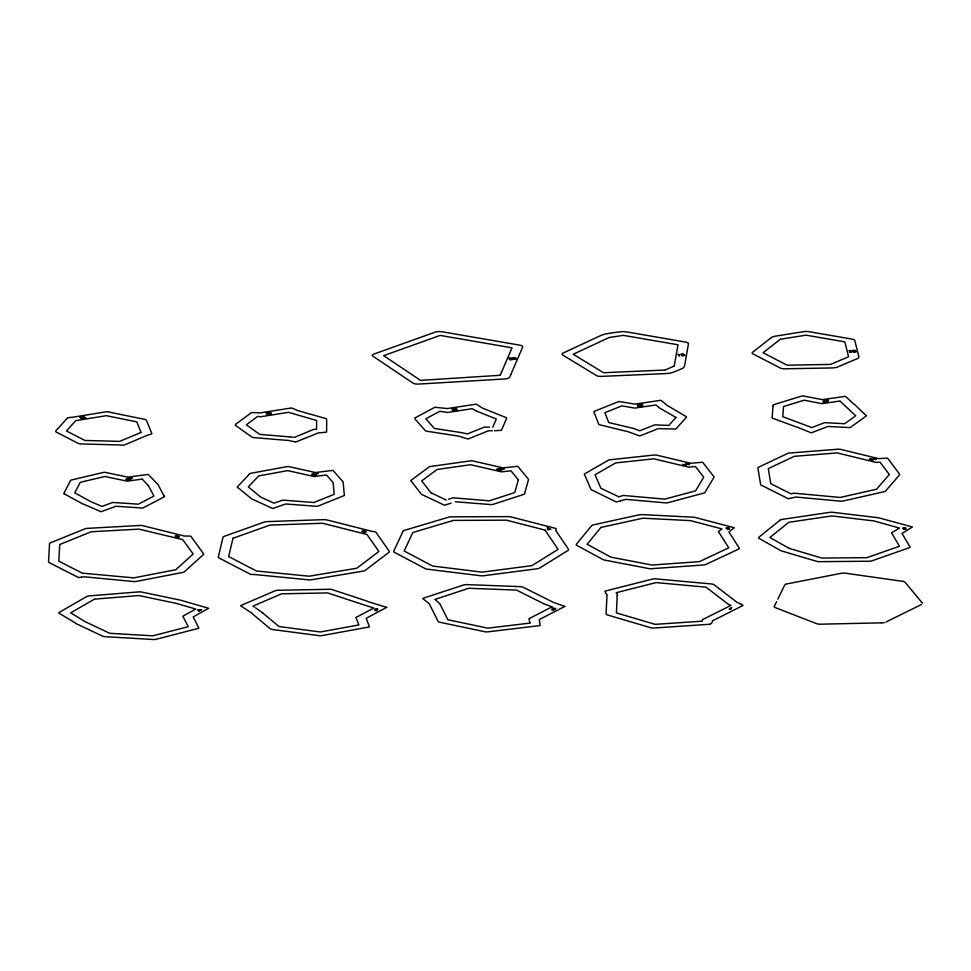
<?xml version="1.0" encoding="UTF-8"?>
<svg xmlns="http://www.w3.org/2000/svg" width="971" height="971" viewBox="0 0 971 971"><rect width="100%" height="100%" fill="white"/><g stroke="black" fill="none" stroke-linecap="round" stroke-linejoin="round"><path stroke-width="1.46" d="M287.003 440.349L255.021 437.703A4.515 1.578 -0.2 0 1 251.744 436.962L236.002 425.723A4.637 1.614 -0.2 0 1 235.601 424.339L251.525 412.541L255.167 412.614A32.893 11.458 -0.2 0 1 259.925 412.942L291.518 407.954L293.812 408.827A33.245 11.591 -0.2 0 1 297.114 410.43L324.617 418.185A4.576 1.59 -0.2 0 1 326.669 419.351L326.62 432.071L325.285 432.289M518.344 479.832L514.788 492.564L489.348 500.818L452.935 497.795L448.529 499.24M637.631 405.854L642.632 405.793M642.693 406.072L641.37 406.497L642.013 406.181M80.994 418.125L81.661 418.064M500.927 373.617L512.033 347.812L440.166 335.408L383.654 355.653L420.479 380.365L500.186 375.292M511.013 374.114L522.677 347.023A5.098 1.772 -0.2 0 0 519.934 345.19L441.623 331.681A6.263 2.185 -0.2 0 0 435.117 332.155L373.762 354.124A5.086 1.772 -0.2 0 0 372.888 356.175L413.112 383.169A5.098 1.772 -0.2 0 0 418.44 384.091L504.981 378.945A6.299 2.197 -0.2 0 0 509.617 377.27M500.708 374.102L500.235 375.182M510.807 374.612L510.066 376.287M492.758 427.191L496.339 419.011L476.712 411.146M774.348 606.329L776.606 601.583M784.483 585.464L785.114 584.603A4.867 1.699 -0.2 0 1 785.49 584.396M777.832 599.095L784.131 586.205M674.056 366.152L665.329 369.927M824.464 401.266L823.202 401.229M175.775 536.041L177.584 535.664L175.168 536.174L176.977 537.218L179.186 536.987M825.374 401.351L827.96 401.545L827.389 402.382L825.993 401.448M67.351 418.125L67.485 417.967A7.477 2.61 -0.2 0 1 72.121 417.324L106.519 411.74A8.448 2.937 -0.2 0 1 111.301 412.578L143.975 419.193A4.916 1.711 -0.2 0 1 146.463 420.394L151.877 433.6A6.955 2.428 -0.2 0 1 148.539 434.79L124.373 444.997A7.974 2.779 -0.2 0 1 119.202 444.924M67.181 418.307L55.893 430.821A4.94 1.724 -0.2 0 0 56.646 432.289L77.923 443.237A4.904 1.711 -0.2 0 0 81.661 443.941L118.231 444.912M729.634 528.964L727.4 528.977M269.586 414.52L267.122 414.544M365.132 531.343L366.055 531.647M267.377 414.01L268.397 413.816M728.881 528.479L726.272 528.515M176.406 536.393L179.234 536.453M316.291 475.025L313.961 475.171M85.849 418.21L81.006 418.295M501.631 470.219L499.009 470.365M554.526 609.8L551.831 609.861M311.764 474.212L314.058 473.957L312.298 474.261M899.437 528.042L874.034 520.954L831.953 515.917L788.804 522.277L769.906 537.509L789.229 548.384M898.818 528.43L891.548 532.812L899.449 546.248L866.933 557.657L821.794 558.058L789.241 548.397M315.308 474.491L316.218 474.491M363.482 531.805L362.062 531.513M315.709 475.001L314.677 475.098M269.477 413.658L271.37 413.585M902.909 527.787L905.785 527.702M726.162 527.86L729.439 528.139M374.952 609.145L377.877 609.12M825.787 402.043L824.015 402.212L825.022 401.982M869.737 459.259L871.934 459.489M374.903 610.006L375.534 609.837M552.038 606.851L528.964 618.697L529.911 622.86M785.648 584.311L785.709 584.287A2.695 0.935 -0.2 0 1 786.025 584.154L788.246 583.632M362.134 531.003L365.157 531.04M82.851 417.664L85.776 417.688M640.642 406.266L637.826 406.218M886.001 622.01L921.394 604.545M873.075 460.315L870.089 460.218M869.239 459.174L870.72 459.113M738.348 549.234L705.881 564.43A4.564 1.59 -0.2 0 1 703.053 565.001L651.395 568.703A4.394 1.529 -0.2 0 1 648.349 568.484L604.496 560.049A5.304 1.845 -0.2 0 1 602.36 559.235L576.507 545.216A4.964 1.736 -0.2 0 1 576.458 544.148L591.642 525.687A4.637 1.614 -0.2 0 1 593.754 524.789L639.319 514.788A4.479 1.566 -0.2 0 1 642.474 514.618L693.185 517.191A5.462 1.906 -0.2 0 1 696.061 517.689L734.27 527.751L728.942 531.962L739.344 548.239A4.782 1.663 -0.2 0 1 738.336 549.234M851.3 351.915L850.414 352.218L851.798 352.024M267.037 413.792L269.343 413.792M377.428 610.516L375.122 610.541M728.942 529.013L727.497 529.037M271.091 414.204L269.914 414.192M508.913 358.153L511.717 358.214M512.773 357.765L515.577 357.826M681.12 354.136L683.924 354.209M119.724 441.38L140.734 432.556M498.621 468.726L496.484 469.624L498.572 469.042M500.66 469.661L501.619 469.721M503.864 469.296L499.652 468.301L504.083 468.69M365.897 532.181L363.834 532.339M852.684 350.337L855.402 350.397M551.88 609.181L553.749 608.878A2.233 0.777 -0.2 0 0 554.647 608.732M848.872 350.64L851.215 350.592M905.275 528.394L902.909 528.43M313.742 474.916L311.788 474.831M729.427 609.181L731.054 609.157L730.071 608.805L731.685 607.652L729.318 609.23M278.459 501.643L282.767 500.126L313.888 502.505L334.194 494.312L333.174 482.648L326.499 474.989L314.228 476.543L287.622 470.619L258.674 475.936L248.309 486.908L260.786 497.116L274.016 503.196L277.864 501.849M455.375 501.776L491.35 504.617A3.556 1.238 -0.2 0 0 493.329 504.277L524.134 494.275A3.799 1.323 -0.2 0 0 524.692 493.292L528.515 479.613A4.697 1.639 -0.2 0 0 527.993 478.739L517.749 466.311L503.002 467.888L472.404 460.824A3.799 1.323 -0.2 0 0 470.134 460.909L430.092 466.565A3.957 1.384 -0.2 0 0 428.442 467.439L410.891 480.439A3.641 1.274 -0.2 0 0 411.425 481.373L421.329 494.154A4.479 1.566 -0.2 0 0 422.688 494.882L444.487 505.248L451.078 503.16M686.606 465.121L682.601 464.417L686.23 465.667M689.665 464.223L685.672 463.507L689.301 464.757M905.288 528.6L903.698 528.673M876.158 459.198L872.516 458.348L875.781 459.684M178.506 536.987L177.523 537.072M618.867 496.788L623.297 495.465L664.783 499.13L695.576 490.865L703.744 477.125L695.454 466.517L688.827 467.16L653.859 458.822L615.687 462.912L595.029 474.783L600.867 488.243L618.782 496.812M271.407 414.399L269.768 414.362M872.371 460.303L871.691 460.375M619.085 401.509L634.937 404.13L660.923 400.27L668.06 406.072A9.309 3.241 -0.2 0 1 669.359 406.667L685.295 416.098A4.018 1.396 -0.2 0 1 686.485 417.202L676.204 428.612A9.225 3.216 -0.2 0 1 675.67 429.073L658.362 428.599L639.719 435.967L627.412 431.488A9.382 3.265 -0.2 0 1 625.591 431.136L601.146 425.128A3.884 1.359 -0.2 0 1 598.779 424.327L594.143 412.505A4.139 1.444 -0.2 0 1 594.422 411.291L617.835 401.921A9.819 3.423 -0.2 0 1 619.085 401.509M620.348 500.89L616.342 501.995L592.176 490.149A4.442 1.554 -0.2 0 1 590.926 489.323L584.663 474.855A3.848 1.335 -0.2 0 1 584.591 473.884L607.688 460.594A4.102 1.432 -0.2 0 1 609.679 459.805L653.871 455.059A3.896 1.359 -0.2 0 1 656.396 455.071L690.697 463.252L702.628 462.232L713.661 476.324A4.612 1.614 -0.2 0 1 713.988 477.271L705.213 492.006A3.981 1.384 -0.2 0 1 704.23 492.965L668.303 502.614A3.714 1.299 -0.2 0 1 665.985 502.905L625.749 499.349L620.627 500.805M552.645 609.23L554.392 608.999A2.44 0.85 -0.2 0 0 555.8 608.489L552.426 608.368L554.951 608.599M884.472 622.545L884.12 622.617A3.787 1.323 -0.2 0 1 883.464 622.714L883.076 622.763A5.571 1.942 -0.2 0 1 881.911 622.824L881.486 622.836M362.766 530.797L364.453 531.052M790.103 498.341L788.282 498.73L761.737 485.427A4.527 1.578 -0.2 0 1 760.609 484.493L757.975 468.325A4.127 1.444 -0.2 0 1 758.363 467.33L787.008 453.748A4.321 1.505 -0.2 0 1 789.338 453.044L837.682 449.233A4.139 1.444 -0.2 0 1 840.437 449.33L878.452 458.603L887.579 458.166L899.389 473.909A4.661 1.626 -0.2 0 1 899.522 474.928L885.807 490.731A4.236 1.481 -0.2 0 1 884.387 491.654L843.326 500.951A4.005 1.396 -0.2 0 1 840.68 501.182L795.832 497.031L790.552 498.244M84.89 418.258L83.919 418.319M728.201 528.491L727.4 528.54M365.157 532.157L364.028 532.084M789.302 583.437L841.469 573.266A4.782 1.675 -0.2 0 1 845.51 573.23L902.654 581.326M849.637 350.677L850.353 350.652M547.328 527.848L547.96 527.739A7.367 2.561 -0.2 0 1 548.057 529.462M548.093 529.462L550.8 529.219L547.535 529.583A7.149 2.488 -0.2 0 0 547.256 527.86M553.458 609.861L552.912 609.873M82.936 416.207L83.008 416.68C73.468 418.088 87.693 416.608 83.615 416.51M903.94 527.726L904.62 527.69M83.87 417.651L84.78 417.615M839.951 401.047L821.794 403.645L804.182 400.198L783.548 406.521L782.784 416.705L811.817 427.568L824.634 422.64L844.588 423.744L855.718 415.758L840.218 401.29M638.76 405.587L639.865 405.599M142.021 479.14L127.067 481.167L104.868 476.482L80.241 482.32L74.755 492.867L90.655 501.57L101.991 506.413L112.757 502.444L138.38 504.167L153.904 496.084L148.284 485.379M81.552 577.199L78.469 577.551L49.545 562.779A4.709 1.639 -0.2 0 1 48.538 561.748L49.545 543.894A4.479 1.566 -0.2 0 1 50.383 542.862L84.586 528.989A4.6 1.602 -0.2 0 1 87.256 528.37L139.763 525.481M639.768 406.242L638.748 406.23M529.948 623.103L487.806 628.152L447.898 619.777L440.191 604.448M376.032 609.108L377.452 609.315M376.554 610.48L375.498 610.371M682.2 354.112L682.868 354.124M512.093 359.367L509.569 359.622L512.919 359.488A2.44 0.85 -0.2 0 0 511.547 358.967L509.047 358.821M515.953 358.991L513.428 359.246L516.778 359.1A2.428 0.85 -0.2 0 0 515.407 358.578M324.86 432.326L323.088 432.496A32.735 11.409 -0.2 0 1 318.694 432.775L295.888 441.939M678.061 354.318L679.53 356.017L678.571 354.791L679.846 354.67L678.45 354.488M684.276 355.362L681.751 355.617L685.113 355.483A2.44 0.85 -0.2 0 0 683.742 354.961L682.249 355.01L683.05 355.095M510.018 358.129L510.697 357.935M513.877 357.741L514.521 357.753M664.88 370L664.625 370.012A21.083 7.343 -0.2 0 1 662.829 370.133L603.525 372.718L573.193 354.257L608.489 337.835A21.568 7.513 -0.2 0 1 609.4 337.471L623.418 335.371A20.306 7.076 -0.2 0 1 623.94 335.456L678.001 344.778L674.36 365.436A21.253 7.416 -0.2 0 1 674.129 366.018M269.659 412.165L269.489 412.639C259.463 413.537 274.04 412.711 270.29 412.529M855.682 351.587L853.157 351.793L856.483 351.708A2.403 0.837 -0.2 0 0 855.196 351.174L854.164 351.065M710.189 624.232L711.889 622.727A38.015 13.254 -0.2 0 0 712.483 620.821L743.058 605.467L741.274 604.375M709.813 624.256L654.223 628.006A4.721 1.651 -0.2 0 1 650.339 627.618L607.603 615.007A4.6 1.602 -0.2 0 1 606.074 613.745L607.033 594.555A38.185 13.315 -0.2 0 1 605.479 592.577L604.872 591.169L652.269 579.141A4.77 1.663 -0.2 0 1 656.311 578.91L711.245 583.947A4.661 1.626 -0.2 0 1 714.231 584.87L737.305 602.518A38.585 13.448 -0.2 0 1 741.261 604.375M905.542 528.273L906.089 529.183L903.516 529.171L905.53 528.515M456.127 408.148L452.073 408.718L456.698 408.573M881.316 622.836L820.252 624.195A4.673 1.626 -0.2 0 1 816.769 623.71L775.344 607.64A4.673 1.626 -0.2 0 1 774.251 606.705M494.433 430.736L501.376 430.347A13.825 4.819 -0.2 0 0 501.509 430.068L506.656 418.307A4.272 1.493 -0.2 0 0 505.041 417.166L483.898 408.694A13.728 4.782 -0.2 0 0 482.672 408.269L476.3 404.142L447.51 408.56L434.887 407.274A13.643 4.758 -0.2 0 0 434.353 407.553L415.103 417.846A4.357 1.517 -0.2 0 0 415.151 419.144L425.347 430.675A4.175 1.457 -0.2 0 0 428.162 431.44L456.856 435.858A13.376 4.661 -0.2 0 0 458.191 436.015L468.119 439.013L488.607 430.711L492.358 430.748M850.329 352.218L849.491 352.097M489.457 427.167L484.456 427.082L467.233 433.988M118.96 441.368L84.902 440.458L66.453 430.966L75.774 420.625L106.349 415.685L136.765 421.851L141.086 432.411M642.256 404.13L638.008 404.676L642.705 404.604M850.475 352.024L849.807 351.878M290.062 436.914L294.31 437.411L313.73 429.376L316.595 429.267L316.607 420.467L288.569 412.323L260.811 416.717L257.655 416.401L246.306 424.837L259.706 434.401L289.54 436.877M287.38 440.385L288.8 440.482A32.759 11.421 -0.2 0 0 292.987 441.429L295.427 441.866M828.081 400.052L823.675 400.392L828.409 400.574M514.509 358.7L512.87 358.42M510.515 359.076L510.855 359.1A2.233 0.777 -0.2 0 1 511.79 359.234M870.963 458.907L872.286 459.283M461.334 432.593L466.311 433.685M254.353 574.492L308.426 579.833A4.831 1.687 -0.2 0 0 311.727 579.711L363.045 571.13A4.891 1.699 -0.2 0 0 365.339 570.268L388.922 552.341A4.976 1.736 -0.2 0 0 389.201 551.176L375.826 532.108A7.914 2.755 -0.2 0 0 372.318 531.428L326.887 519.934A4.855 1.687 -0.2 0 0 323.671 519.655L267.001 521.621A4.916 1.711 -0.2 0 0 264.003 522.155L224.252 536.32A4.867 1.699 -0.2 0 0 222.954 537.388L218.317 556.929A4.94 1.724 -0.2 0 0 219.203 558.058L250.494 574.31A7.428 2.585 -0.2 0 0 254.341 574.48M823.942 402.212L823.007 401.97M515.395 358.602L514.666 358.517M515.067 358.566L513.635 358.372M510.564 358.882L509.836 358.772M375.474 609.824L374.867 609.642M682.212 355.01L681.278 354.828M132.02 477.902L127.468 478.048L132.165 478.436M461.019 432.556L434.377 428.454L425.82 418.756L439.79 411.291L447.765 412.457L472.185 408.694L476.324 411M318.015 473.314L313.524 473.193L318.027 473.884M853.582 350.968L852.841 351.029M545.508 530.215L506.461 520.177L453.53 520.395L412.809 532.521L404.179 551.006L432.653 566.044L482.077 572.15L531.853 565.656L558.07 549.392L545.314 530.542M359.331 603.367L327.603 592.917L281.626 593.803L252.994 606.11L254.329 607.009M551.88 606.79L543.602 603.683M640.763 405.708L640.447 405.575A4.976 1.736 -0.2 0 1 640.921 405.575L642.013 405.793M446.175 500.016L431.1 492.831M65.215 494.373L82.401 503.767A5.304 1.845 -0.2 0 0 83.992 504.313L101.033 511.729L115.986 506.255L142.373 508.027A4.102 1.432 -0.2 0 0 143.708 507.566L164.245 496.861A3.726 1.299 -0.2 0 0 163.929 495.817M81.685 418.404L83.858 418.465L82.802 418.21M359.586 603.476L373.786 608.016L355.872 617.52L358.275 623.248M543.469 603.586L516.56 590.101L468.75 588.268L435.008 599.41M255.494 607.797L262.801 612.968M435.336 599.69L440.033 603.926M262.898 613.089L279.053 626.55L320.369 631.975L358.882 624.948L358.481 623.819M142.239 479.116L147.944 485.209M921.782 602.384L905.19 582.357A4.673 1.626 -0.2 0 0 902.654 581.326M518.283 479.759L510.916 470.789L501.509 471.857L470.632 464.721L437.144 469.454L421.717 480.876L430.918 492.746M203.376 553.579L190.789 536.174L187.852 536.065A27.953 9.746 -0.2 0 0 184.466 536.053L142.749 525.675A4.467 1.554 -0.2 0 0 139.763 525.481M163.929 495.817L157.885 484.262A5.571 1.942 -0.2 0 0 156.962 483.534L148.272 474.418L127.905 477.137L104.734 472.282A4.43 1.541 -0.2 0 0 102.914 472.537L71.199 480.05A3.896 1.359 -0.2 0 0 70.228 481.094L63.77 493.511A3.556 1.238 -0.2 0 0 65.215 494.373M452.328 410.017L452.28 409.786A7.234 2.525 -0.2 0 1 456.831 410.369L457.244 409.422L456.94 410.575A7.028 2.452 -0.2 0 0 452.328 410.041M922.207 602.93A5.559 1.942 -0.2 0 1 922.426 603.197M81.552 577.199A27.552 9.601 -0.2 0 0 84.174 576.798L133.634 581.544A4.382 1.529 -0.2 0 0 136.608 581.362L182.803 572.429A4.539 1.578 -0.2 0 0 184.648 571.531L203.291 554.672A4.782 1.663 -0.2 0 0 203.376 553.579M498.633 468.726A2.44 0.85 -0.2 0 1 499.118 468.944M854.516 351.32A2.197 0.765 -0.2 0 1 855.317 351.429M683.074 355.119A2.233 0.777 -0.2 0 1 683.948 355.228M514.739 358.748A2.233 0.777 -0.2 0 1 515.637 358.857M617.192 595.745L616.403 612.919L655.146 624.353L702.288 621.173L702.458 619.692L730.92 605.406L728.517 604.435L706.038 587.164L656.105 582.588L616.136 592.698L617.459 594.058L617.192 595.745M59.741 544.513L58.806 561.165L82.292 573.157L133.816 577.866L175.751 569.746L193.156 554.004L182.779 539.658L138.974 529.122L91.213 531.756L59.741 544.513M773.062 405.793L772.151 417.906A3.678 1.287 -0.2 0 0 774.057 418.744L794.873 426.451A6.554 2.282 -0.2 0 0 796.584 426.9L811.258 432.848L828.057 426.427L849.831 427.592A5.608 1.954 -0.2 0 0 850.839 427.082L866.241 416.025A3.835 1.335 -0.2 0 0 865.501 414.945L854.504 404.458A6.773 2.355 -0.2 0 0 853.4 403.79L845.474 396.338L822.303 399.627L802.835 395.865A5.862 2.039 -0.2 0 0 801.245 396.217L773.693 404.664A3.981 1.384 -0.2 0 0 773.062 405.793M688.463 343.698L684.664 365.339A32.711 11.397 -0.2 0 1 683.402 367.839L681.921 368.579A83.372 29.057 -0.2 0 1 673.364 372.148L670.609 373.095A32.99 11.506 -0.2 0 1 663.594 373.689L601.255 376.396A4.976 1.736 -0.2 0 1 596.473 375.571L562.707 355.022A4.904 1.711 -0.2 0 1 562.864 353.177L599.69 336.015A32.711 11.397 -0.2 0 1 604.678 334.158L607.421 333.66A81.989 28.572 -0.2 0 1 617.01 332.216L622.848 331.56A33.584 11.713 -0.2 0 1 629.536 332.398L685.744 342.108A4.964 1.724 -0.2 0 1 688.475 343.698M232.979 538.274L228.646 556.553L256.465 570.997L309.215 576.204L356.806 568.241L378.884 551.467L366.965 534.487L322.59 523.26L269.999 525.08L232.979 538.274M403.026 531.283L393.765 551.164A4.989 1.736 -0.2 0 0 394.347 552.305L424.922 568.46A5.086 1.772 -0.2 0 0 427.531 569.212L480.317 575.718A4.867 1.699 -0.2 0 0 483.667 575.73L537.109 568.763A4.928 1.711 -0.2 0 0 539.73 567.999L567.95 550.484A4.928 1.724 -0.2 0 0 568.533 549.343L555.752 530.469A17.587 6.129 -0.2 0 0 556.031 528.491L511.329 517.009A5.146 1.796 -0.2 0 0 508.124 516.621L451.636 516.839A4.891 1.711 -0.2 0 0 448.444 517.24L404.749 530.251A4.952 1.724 -0.2 0 0 403.026 531.283M600.976 527.411L587.103 544.245L610.868 557.148L651.881 565.037L699.314 561.639L728.784 547.838L718.358 531.513L721.975 528.916L690.466 520.626L642.923 518.198L600.976 527.411M889.302 474.503L876.522 489.238L840.206 497.455L793.914 493.171L791.086 493.875L770.756 483.679L768.292 468.629L794.302 456.309L837.257 452.923L876.121 462.414L880.029 462.135L889.302 474.503M675.986 417.445L668.801 425.419L654.672 424.873L639.743 430.784L633.845 428.527L608.756 422.567L604.872 412.675L621.926 405.854L634.791 408.099L656.008 404.943L659.625 408.087L675.986 417.445M249.28 474.285L237.276 486.981A3.544 1.238 -0.2 0 0 238.271 487.879L251.805 498.973A4.721 1.651 -0.2 0 0 253.285 499.604L272.705 508.501L285.802 503.973L316.813 506.328A3.617 1.262 -0.2 0 0 318.464 505.927L344.147 495.586A3.726 1.299 -0.2 0 0 344.256 494.567L343.139 481.956A4.976 1.736 -0.2 0 0 342.423 481.143L332.956 470.377L315.405 472.525L288.521 466.565A3.908 1.359 -0.2 0 0 286.469 466.735L250.591 473.326A3.884 1.359 -0.2 0 0 249.28 474.285M126.121 479.322L130.867 479.953L128.573 478.8L126.121 479.322M128.342 478.97L127.747 479.528L130.078 479.82L128.342 478.97M780.15 520.08L759.019 537.109A5.498 1.918 -0.2 0 0 758.545 538.104L779.664 549.999A6.032 2.1 -0.2 0 0 781.352 550.873L816.283 561.226A4.066 1.42 -0.2 0 0 819.026 561.663L868.887 561.226A4.309 1.505 -0.2 0 0 871.934 560.837L908.638 547.96A5.207 1.821 -0.2 0 0 910.07 547.122L902.035 533.431L912.412 526.986L880.697 518.344A6.275 2.185 -0.2 0 0 878.136 517.737L833.203 512.36A4.187 1.457 -0.2 0 0 830.084 512.312L782.65 519.315A4.43 1.541 -0.2 0 0 780.15 520.08M771.229 337.677L752.501 352.327A4.952 1.724 -0.2 0 0 753.047 353.942L780.344 368.058A5.001 1.748 -0.2 0 0 784.58 368.786L831.734 367.948A9.115 3.18 -0.2 0 0 836.784 367.317L857.696 358.493A9.212 3.216 -0.2 0 0 858.825 356.66L854.783 340.457A4.989 1.736 -0.2 0 0 852.077 339.11L809.778 331.815A8.921 3.107 -0.2 0 0 804.595 331.512L774.797 336.257A9.212 3.216 -0.2 0 0 771.229 337.677M780.32 339.267L763.06 352.752L787.117 365.181L830.508 364.416L848.581 356.794L844.855 341.865L806.051 335.165L780.32 339.267M200.621 609.909L199.067 610.82L198.909 609.946L200.621 609.909M86.771 596.497L59.704 612.106A7.149 2.488 -0.2 0 0 58.721 613.017L75.095 622.787A7.756 2.707 -0.2 0 0 76.333 623.734L102.319 636.005A3.908 1.359 -0.2 0 0 104.759 636.648L152.848 639.476A4.2 1.469 -0.2 0 0 156.1 639.282L197.04 628.723A6.809 2.379 -0.2 0 0 198.873 628.031L193.229 616.925L208.656 608.259L183.434 601.037A8.023 2.804 -0.2 0 0 181.201 600.321L142.045 592.14A4.066 1.42 -0.2 0 0 138.962 591.873L89.648 595.866A4.333 1.517 -0.2 0 0 86.771 596.497M94.454 599.143L70.689 612.847L85.314 621.756L109.735 633.298L152.799 635.823L188.24 626.683L182.851 616.233L195.778 609.035L175.86 603.282L138.902 595.551L94.454 599.143M201.155 609.909L198.545 611.135L197.611 609.788L201.155 609.909M386.689 607.385L366.201 618.284L369.466 626.805A11.749 4.09 -0.2 0 1 367.232 627.339L322.032 635.58A4.248 1.481 -0.2 0 1 318.561 635.58L272.268 629.487A3.969 1.384 -0.2 0 1 270.132 628.638L253.079 614.449A11.773 4.102 -0.2 0 1 252.29 613.441L240.662 605.795A11.701 4.078 -0.2 0 1 242.155 604.957L275.157 590.769A4.37 1.529 -0.2 0 1 278.422 590.271L329.618 589.288A4.115 1.432 -0.2 0 1 332.665 589.773L366.031 600.758A11.846 4.127 -0.2 0 1 367.96 601.583L386.689 607.385M564.782 606.438L539.257 619.571L540.131 625.506L538.978 625.688A20.488 7.137 -0.2 0 1 537.473 625.882L488.037 631.818A4.43 1.541 -0.2 0 1 484.371 631.623L439.851 622.265A4.212 1.469 -0.2 0 1 438.018 621.209L429.85 604.957A20.561 7.161 -0.2 0 1 429.583 604.023L422.688 598.5L423.417 598.209A20.306 7.076 -0.2 0 1 424.703 597.748L463.628 584.979A4.527 1.578 -0.2 0 1 467.282 584.615L520.347 586.642A4.321 1.505 -0.2 0 1 523.357 587.346L551.055 601.183A20.998 7.319 -0.2 0 1 552.56 602.069L564.782 606.438"/></g></svg>
